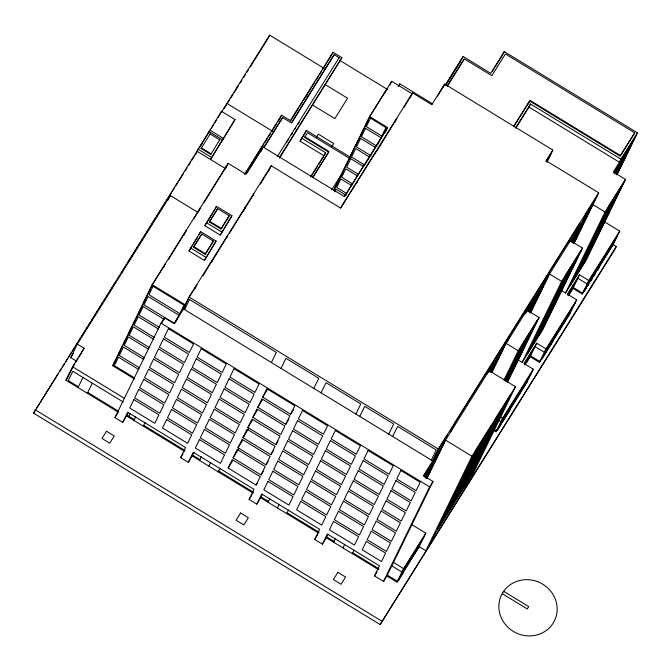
<?xml version="1.0" encoding="UTF-8"?>
<svg xmlns="http://www.w3.org/2000/svg" width="671" height="671" viewBox="0 0 671 671"><rect width="100%" height="100%" fill="white"/><g stroke="black" fill="none" stroke-linecap="round" stroke-linejoin="round"><path stroke-width="1.01" d="M604.504 221.833L619.71 231.109L613.126 244.605L616.272 246.525L614.619 249.897L380.155 624.533L33.55 413.143L210.308 129.973M197.853 212.33L170.317 195.538L77.324 344.122L70.74 357.626L76.653 361.233M118.339 412.187L65.934 380.222L72.518 366.727L84.085 348.249L77.324 344.122M67.477 377.572L74.749 363.9M84.085 348.249L79.144 356.888M168.127 200.042L170.317 195.538M77.995 387.578L82.936 377.454M209 131.6L222.512 139.836L210.509 159.463L234.993 119.555L221.489 111.319L197.006 151.227L225.674 168.715M201.074 148.534L201.384 147.888L211.029 153.776L210.719 154.414L201.074 148.534L210.115 133.94L219.761 139.828L219.451 140.474M209.797 134.586L210.115 133.94M220.163 114.02L221.489 111.319M87.356 393.281L92.288 383.158M268.425 37.668L269.658 35.135L324.101 68.333M221.505 141.891L234.993 119.555M134.695 379.115L112.694 365.703L152.208 284.697L228.148 163.355L245.997 174.242L263.057 146.999L344.382 196.595L387.603 127.54L369.612 116.569L391.688 81.3L412.086 93.747M122.902 345.12L118.784 353.558L119.891 351.789M132.321 325.804L128.664 333.302L131.986 327.993M133.596 323.179L139.929 311.201M138.536 313.055L145.422 300.189M147.134 295.425L143.477 302.931L145.137 300.272M148.87 291.868L152.527 284.361L165.267 264.013L163.439 267.763M168.421 259.593L186.211 230.547L183.921 235.236M193.818 218.805L200.394 207.884L198.566 211.633M204.009 202.525L226.999 165.376L225.171 169.126M226.764 166.182L228.148 163.355M188.97 251.004L200.663 231.638L216.096 241.057L204.403 260.423L188.97 251.004L192.191 245.871M199.161 234.724L200.663 231.638M193.533 247.289L201.778 233.986L213.353 241.048L213.034 241.686L205.116 254.351L193.533 247.289L201.778 233.986M204.823 225.682L216.515 206.316L231.948 215.726L220.256 235.093L204.823 225.682L212.33 213.688M215.383 208.631L216.515 206.316M209.386 221.967L217.622 208.656L229.205 215.718L228.886 216.364L220.96 229.021L209.386 221.967L217.622 208.656M128.463 412.397L122.734 422.361L114.942 417.614L161.04 323.103L164.437 317.677L174.083 323.565L185.641 305.087L152.208 284.697M161.677 323.33L164.437 317.677M122.734 422.361L127.666 412.237L185.548 447.532L180.608 457.664L188.325 462.369L194.062 452.405M205.116 254.351L213.353 241.048M204.403 260.423L216.096 241.057M129.218 415.534L130.048 413.848M220.96 229.021L229.205 215.718M175.836 321.854L179.04 315.295L148.106 296.431L143.997 304.869L174.921 323.732M189.071 297.001L183.309 308.819L432.577 460.843L438.339 449.033L598.7 192.803L546.169 160.763L552.862 150.061L444.688 84.076L431.805 104.668L412.548 92.925L340.516 208.018L271.21 165.754L189.071 297.001L438.339 449.033M184.047 307.637L188.979 297.513L196.905 284.856L195.11 288.538M183.124 309.918L184.491 307.108L174.208 323.539M183.804 308.853L185.641 305.087M260.994 150.891L261.908 149.012L246.861 173.059M260.759 151.705L263.057 146.999M220.256 235.093L231.948 215.726M184.559 309.583L189.499 299.459L276.318 352.409L271.386 362.533M203.036 275.873L212.757 259.526L211.407 262.286M279.136 120.101L280.017 118.297L277.802 121.837M280.394 117.526L281.518 115.211L290.342 120.595L333.084 52.296L341.908 57.672L279.463 158.138M133.932 420.44L135.701 416.817M212.145 261.111L227.662 235.706M338.847 58.31L339.157 57.664L334.2 54.636L291.457 122.936L282.634 117.551L264.072 147.352M226.865 237.593L227.763 235.756M229.524 233.139L245.141 207.784L243.347 211.466M244.982 208.446L253.806 193.944L252.908 195.781M260.382 184.039L269.658 168.614M143.284 426.152L145.053 422.52M268.308 171.382L269.205 169.537M268.996 170.3L271.21 165.754M333.084 52.296L322.701 69.574M334.2 54.636L291.692 122.692M301.581 138.083L325.62 152.736L324.118 155.823L300.08 141.17L306.395 130.384L351.008 157.593M304.894 133.47L306.395 130.384M188.325 462.369L193.265 452.246L254.041 489.31L249.1 499.434L256.817 504.139L262.554 494.183M199.522 460.449L201.292 456.817M333.781 190.036L369.612 116.569M333.999 189.927L336.465 185.364M345.246 166.861L341.128 175.299L342.772 172.673M355.127 146.614L351.008 155.051L352.652 152.426M355.949 144.928L362.256 132.984M334.535 191.881L335.911 189.071L346.202 195.345M385.095 92.85L386.924 89.1L369.939 116.234L365.821 124.672L368.018 121.174M389.868 85.032L391.688 81.3M208.882 466.152L210.677 462.47M398.96 85.729L399.857 83.883L432.703 103.913M364.814 164.965L386.454 129.562L385.087 132.372M356.251 183.653L357.148 181.816L340.734 208.044M356.997 182.663L357.895 180.818M377.773 144.29L380.977 137.731L365.544 128.32L361.426 136.758L376.859 146.169M218.243 471.864L220.013 468.232M385.766 131.306L387.603 127.54M375.114 153.718L376.012 151.881M376.926 151.025L396.838 118.398L395.043 122.08M228.123 468.022L232.241 459.585L260.214 476.653L256.096 485.091L228.123 468.022L232.652 460.792M233.063 457.899L237.173 449.461L265.154 466.521L261.036 474.959L233.063 457.899L238.666 448.941M238.004 447.775L242.114 439.337L270.094 456.397L265.976 464.835L238.004 447.775L242.533 440.537M242.936 437.651L247.054 429.214L275.026 446.274L270.916 454.712L242.936 437.651L248.547 428.694M247.876 427.528L251.994 419.09L279.966 436.15L275.856 444.588L247.876 427.528L252.405 420.289M252.816 417.396L256.934 408.958L284.907 426.026L280.788 434.464L252.816 417.396L257.345 410.166M257.756 407.272L261.866 398.834L289.847 415.894L285.729 424.332L257.756 407.272L262.286 400.033M262.697 397.148L266.806 388.71L294.787 405.77L290.669 414.208L262.697 397.148L267.226 389.91M403.867 107.578L410.988 95.785L410.09 97.622M237.593 450.669L238.507 448.79M411.222 95.651L412.548 92.925M281.032 368.413L285.972 358.289L318.767 378.293L313.827 388.417M442.961 87.607L444.688 84.076M617.119 174.535L637.45 132.824L504.29 51.608L490.702 73.315L463.149 56.507L445.569 85.267M256.817 504.139L261.757 494.015L319.639 529.31L314.699 539.442L322.415 544.147L328.153 534.183M268.014 502.218L269.784 498.595M277.375 507.93L279.17 504.248M503.158 53.923L504.29 51.608M286.735 513.634L288.505 510.002M355.848 414.041L360.788 403.917L326.056 382.738L320.998 392.795M528.211 104.106L530.023 100.373L620.474 155.538L634.699 132.808L505.397 53.948L491.818 75.655L464.257 58.855L447.121 86.232M529.008 107.092L530.509 104.005L620.96 159.17L619.45 162.256L529.008 107.092L515.798 128.195M322.415 544.147L327.356 534.024L379.45 565.787L374.51 575.919L383.502 581.396L386.899 575.97L432.988 481.468L423.351 475.588M333.613 542.227L335.383 538.595M388.761 434.12L393.701 423.997L364.764 406.341L359.706 416.397M342.973 547.93L344.768 544.248M352.334 553.642L354.103 550.01M546.815 162.122L551.31 152.921L545.884 161.585M547.108 161.87L552.862 150.061M431.327 460.08L436.267 449.956L397.677 426.421L392.619 436.477M442.441 445.083L447.381 434.959L438.322 449.436L433.315 459.669M426.781 478.457L429.977 471.889L426.119 478.062M427.175 477.802L445.552 440.126L505.984 343.56M383.502 581.396L429.591 486.894L432.988 481.468M486.668 374.426L491.608 364.303L455.374 422.185L450.367 432.426M488.152 372.464L489.067 370.585L515.487 386.697L469.398 481.199M488.48 372.128L489.394 370.249M491.491 372.615L494.233 366.987L490.962 372.212M504.114 346.739L499.996 355.177L489.637 371.726M491.86 372.581L510.916 333.437L493.94 360.57L488.933 370.811M524.42 314.103L529.36 303.98L512.376 331.113L507.368 341.346M525.099 313.843L526.936 310.077L539.065 317.475L507.368 382.47M525.435 313.5L527.263 309.742M386.899 575.97L397.006 582.134L403.59 568.631L425.783 533.168L412.053 524.789M542.134 285.796L547.075 275.672L530.09 302.806L525.083 313.038M544.399 282.172L549.339 272.049L579.979 223.099L575.039 233.223M530.358 312.954L533.554 306.395L529.671 312.611M548.375 276.016L544.256 284.454L527.591 311.084M530.686 312.619L549.524 273.994L561.652 281.392L522.139 362.399L517.811 359.757M380.155 624.533L616.272 246.525M397.006 582.134L419.199 546.672L425.783 533.168M569.444 242.583L570.358 240.696L582.487 248.094L542.982 329.1L522.139 362.399M503.988 379.971L518.23 350.774L539.065 317.475M504.793 380.583L507.989 374.024L522.709 350.505L518.591 358.943L504.969 380.717M573.78 243.573L576.976 237.014L573.646 242.34M591.797 206.634L587.679 215.072L571.013 241.703M574.108 243.238L598.7 192.803M515.487 386.697L471.965 456.238L425.875 550.74L419.199 546.672M430.648 543.107L435.588 532.975L469.557 478.708L464.617 488.832L462.948 487.817M616.792 174.879L619.987 168.312L616.104 174.527M634.808 137.941L630.69 146.379L614.024 173.001M524.63 364.437L527.28 358.993L535.039 346.605L544.349 352.283L575.047 303.233M526.718 362.499L527.54 360.813M527.851 360.31L531.474 352.879L525.98 361.652M530.115 356.687L536.699 343.191L546.009 348.87L539.425 362.365L530.115 356.687L524.948 364.949M493.47 430.203L496.003 431.747L502.587 418.251L533.286 369.201L523.976 363.523L536.699 343.191M561.233 290.375L565.561 293.017L605.074 212.011L625.489 179.392L613.369 172.002L635.957 135.911M567.851 295.165L577.815 278.255L587.125 283.934L617.312 235.706L612.799 244.949L582.613 293.177L573.302 287.498L571.038 291.113M569.494 294.15L570.316 292.464M570.627 291.96L574.25 284.538L568.756 293.311M625.489 179.392L585.976 260.398L565.561 293.017M533.286 369.201L526.701 382.696L496.003 431.747M572.891 288.345L579.476 274.842L588.786 280.52L582.202 294.024L572.891 288.345L568.245 295.768M579.476 274.842L567.398 294.141L576.708 299.82L570.124 313.315L539.425 362.365M582.965 220.558L587.972 210.325L597.031 195.857L592.09 205.98L506.102 343.376L518.23 350.774M211.415 128.203L213.63 124.655M214.737 122.885L216.406 120.226M218.067 117.576L219.727 114.917M221.388 112.267L269.658 35.135M33.55 413.143L35.773 409.587M36.88 407.817L39.103 404.261M40.218 402.491L58 374.082M59.66 371.415L61.329 368.756M62.445 366.978L64.668 363.422M65.775 361.652L67.997 358.096M69.105 356.326L71.327 352.77M72.443 351L74.666 347.444M75.773 345.674L77.442 343.007M78.557 341.229L80.78 337.681M81.887 335.903L84.11 332.355M85.225 330.577L87.44 327.029M88.555 325.25L90.778 321.703M91.885 319.924L113.005 286.19M114.112 284.42L116.335 280.864M117.45 279.086L119.673 275.538M120.78 273.76L123.003 270.212M124.11 268.434L126.333 264.886M127.448 263.107L132.447 255.123M133.563 253.344L135.785 249.797M136.892 248.018L139.115 244.47M140.222 242.692L142.445 239.144M143.56 237.366L145.783 233.81M146.89 232.04L168.01 198.306M169.117 196.528L171.34 192.98M172.455 191.201L174.67 187.654M175.785 185.875L178.008 182.327M179.115 180.549L183.56 173.445M185.23 170.786L186.899 168.119M188.568 165.46L190.79 161.904M191.898 160.134L194.12 156.578M195.227 154.808L197.45 151.252M201.342 145.037L202.457 143.267M224.122 108.643L226.345 105.087M227.452 103.317L229.675 99.761M230.79 97.991L233.013 94.435M234.12 92.665L238.566 85.561M240.235 82.894L241.904 80.235M243.573 77.568L245.234 74.909M246.903 72.242L248.572 69.583M250.233 66.915L268.014 38.507M70.64 357.794L73.508 353.206M75.848 362.147L78.046 358.641M65.934 380.222L68.14 376.708M210.719 154.414L219.761 139.828M148.97 291.919L150.078 290.149M147.595 294.485L148.702 292.724M134.15 322.29L135.257 320.52M132.774 324.865L133.881 323.095M130.61 330.568L123.724 343.426L125.938 339.887M123.456 344.231L124.563 342.462M119.069 353.474L113.844 363.682L114.951 361.912M112.694 365.703L116.578 359.497M193.256 244.152L197.551 237.299M213.403 211.977L215.005 209.402M244.445 174.443L281.518 115.211M246.265 172.229L248.48 168.689M249.587 166.92L263.971 143.938M265.079 142.168L267.293 138.629M268.4 136.867L270.606 133.328M271.713 131.558L276.695 123.607M263.837 147.586L282.634 117.551M290.501 121.015L298.83 107.712M299.937 105.934L302.16 102.386M303.267 100.616L305.49 97.069M306.605 95.29L314.925 81.988M316.041 80.218L318.255 76.67M319.371 74.892L321.585 71.344M306.035 96.716L307.133 94.963M277.375 156.519L339.157 57.664M286.945 141.908L288.605 139.258M291.373 134.837L292.489 133.068M294.703 129.528L295.81 127.758M298.025 124.219L299.132 122.449M114.942 417.614L117.853 412.959M279.304 157.702L341.908 57.672M300.08 141.17L304.357 134.326M316.368 137.253L318.306 134.15L333.739 143.569L331.801 146.664M310.522 176.859L325.62 152.736M311.176 176.507L312.25 174.779M313.332 173.059L317.643 166.165M318.725 164.445L320.344 161.854M321.417 160.134L323.573 156.687M312.82 177.312L328.991 151.461L304.953 136.809M313.047 177.094L328.681 152.107L304.642 137.446L307.511 132.724L350.044 158.666M366.643 123.732L360.889 134.796L361.979 133.051M355.672 145.733L356.771 143.988M351.83 154.112L346.068 165.175L347.167 163.422M331.675 189.977L343.233 171.516M341.95 174.359L336.196 185.422L337.832 182.797M398.197 86.542L399.857 83.883M180.608 457.664L183.091 453.705M344.709 196.268L364.521 164.613L363.607 166.483L350.723 158.691L346.613 167.129L358.616 174.452M358.348 179.903L375.911 151.831M437.417 96.062L443.858 85.771M445.418 84.84L463.149 56.507M446.181 84.479L453.89 72.166M454.988 70.405L457.194 66.89M458.293 65.129L460.491 61.615M447.356 85.989L463.946 59.493M243.12 437.727L244.127 436.125M492.455 71.193L494.091 68.585M495.173 66.848L502.78 54.695M290.669 414.208L293.403 409.847M285.729 424.332L289.008 419.098M275.856 444.588L278.037 441.09M270.916 454.712L273.651 450.342M265.976 464.835L268.165 461.346M261.036 474.959L263.225 471.47M256.096 485.091L257.194 483.338M249.1 499.434L252.078 494.686M513.516 126.76L530.023 100.373M513.751 126.517L529.713 101.019L620.163 156.184L634.389 133.454M515.655 127.75L530.509 104.005M314.699 539.442L317.677 534.695M620.96 159.17L637.45 132.824M423.284 475.882L444.798 441.518L440.679 449.956L424.131 476.393M424.416 476.318L439.857 451.642L435.739 460.08L425.263 476.821M489.905 371.667L499.174 356.863L495.055 365.301L490.694 372.271M527.876 310.992L543.435 286.14L539.316 294.577L528.765 311.445M571.298 241.619L586.857 216.767L582.738 225.204L572.187 242.063M614.317 172.917L629.868 148.065L625.749 156.502L615.198 173.37M424.986 477.626L434.917 461.765L430.799 470.203L425.842 478.138M529.05 311.361L538.494 296.272L534.376 304.709L529.377 312.694M571.918 242.868L581.916 226.89L577.798 235.328L573.361 242.424M615.483 173.277L624.927 158.188L620.818 166.626L616.372 173.73M374.51 575.919L376.985 571.96M561.652 281.392L582.487 248.094M505.229 380.658L517.769 360.629L513.65 369.067L506.026 381.262M506.286 381.203L512.829 370.753L507.083 381.807M528.262 359.463L530.526 355.848L539.836 361.526L570.535 312.476M424.114 536.582L401.921 572.053L391.814 565.888M419.61 545.825L397.417 581.287L387.31 575.131M398.129 581.078L403.128 573.101M546.009 348.87L576.708 299.82M588.786 280.52L619.71 231.109M531.625 372.615L500.927 421.665L499.232 420.633M527.112 381.858L496.414 430.908L493.881 429.356M582.202 294.024L613.126 244.605M497.647 429.868L501.489 423.736M502.579 421.984L510.254 409.721M542.168 358.733L553.13 341.22M584.424 291.222L586.63 287.691M587.737 285.93L588.844 284.16M590.497 281.51L592.158 278.868M593.81 276.217L595.471 273.575M597.676 270.044L599.337 267.394M592.938 204.621L605.074 212.011M339.61 60.281L387.788 89.654M325.401 84.731L347.586 98.268L334.846 118.616L312.661 105.087M375.181 147.335L360.604 138.444L356.486 146.882L371.063 155.773M369.385 156.939L355.664 148.568L351.554 157.006L364.412 164.848M357.794 176.137L345.791 168.815L341.673 177.253L352.82 184.055M226.915 103.435L272.535 131.256M351.998 185.741L340.851 178.947L336.733 187.385L347.024 193.659M209.755 130.057L223.258 138.293M198.012 149.163L211.516 157.4M209.704 221.321L221.279 228.383M206.324 222.596L221.757 232.007M500.054 416.699L502.587 418.251M193.852 246.643L205.427 253.705M190.472 247.926L205.913 257.337M445.552 440.126L471.965 456.238M164.378 319.488L143.175 306.555L139.056 314.993L159.379 327.389M161.04 323.103L429.591 486.894M158.557 329.075L138.234 316.678L134.116 325.116L154.439 337.513M153.617 339.199L133.294 326.811L129.176 335.248L149.499 347.637M148.677 349.331L128.354 336.934L124.244 345.372L144.567 357.769M143.745 359.455L123.414 347.058L119.304 355.496L139.627 367.893M503.695 591.327L528.748 606.609L527.28 608.966L502.218 593.684M138.805 369.578L118.482 357.182L114.364 365.62L134.686 378.016M72.518 366.727L124.034 398.138M393.483 562.474L403.59 568.631M123.279 402.055L72.803 371.273L68.274 380.558L78.406 386.731M127.104 415.181L134.343 419.601M143.695 425.305L184.986 450.484M192.703 455.19L199.941 459.601M218.654 471.017L253.479 492.254L253.068 493.101L192.292 456.037M261.195 496.968L268.425 501.38M287.146 512.787L319.077 532.262M326.794 536.968L334.024 541.38M352.745 552.795L378.88 568.74M126.693 416.028L184.575 451.331M260.784 497.807L318.666 533.11M326.383 537.815L378.469 569.587M87.767 392.443L118.75 411.34M35.194 409.763L381.799 621.153M153.047 286.307L148.937 294.745L179.862 313.609L183.98 305.171L153.047 286.307M133.839 399.58L129.729 408.018L154.808 423.309L158.926 414.871L133.839 399.58M138.78 389.448L134.661 397.886L159.748 413.185L163.858 404.747L138.78 389.448M143.72 379.325L139.602 387.763L164.689 403.061L168.798 394.623L143.72 379.325M148.66 369.201L144.542 377.639L169.62 392.938L173.739 384.5L148.66 369.201M153.6 359.077L149.482 367.515L174.561 382.814L178.679 374.376L153.6 359.077M158.532 348.954L154.422 357.391L179.501 372.682L183.619 364.244L158.532 348.954M163.472 338.821L159.354 347.259L184.441 362.558L188.551 354.12L163.472 338.821M168.413 328.698L164.294 337.136L189.381 352.434L193.491 343.997L168.413 328.698M166.643 419.585L162.525 428.023L187.603 443.313L191.721 434.875L166.643 419.585M171.583 409.453L167.465 417.89L192.543 433.189L196.662 424.751L171.583 409.453M176.515 399.329L172.405 407.767L197.484 423.065L201.602 414.628L176.515 399.329M181.455 389.205L177.345 397.643L202.424 412.942L206.542 404.504L181.455 389.205M186.395 379.081L182.277 387.519L207.364 402.81L211.474 394.372L186.395 379.081M191.336 368.949L187.217 377.396L212.296 392.686L216.414 384.248L191.336 368.949M196.276 358.826L192.158 367.263L217.236 382.562L221.355 374.124L196.276 358.826M201.208 348.702L197.098 357.14L222.176 372.439L226.295 364.001L201.208 348.702M199.438 439.58L195.328 448.018L220.407 463.317L224.525 454.879L199.438 439.58M204.378 429.457L200.26 437.895L225.347 453.193L229.457 444.756L204.378 429.457M209.318 419.333L205.2 427.771L230.287 443.07L234.397 434.632L209.318 419.333M214.259 409.209L210.14 417.647L235.219 432.946L239.337 424.508L214.259 409.209M219.191 399.086L215.081 407.523L240.159 422.814L244.278 414.376L219.191 399.086M224.131 388.954L220.021 397.391L245.1 412.69L249.218 404.252L224.131 388.954M229.071 378.83L224.953 387.268L250.04 402.566L254.15 394.129L229.071 378.83M234.011 368.706L229.893 377.144L254.98 392.443L259.09 384.005L234.011 368.706M370.484 118.188L366.366 126.626L381.799 136.045L385.917 127.607L370.484 118.188M267.93 481.359L263.82 489.796L288.899 505.095L293.017 496.657L267.93 481.359M272.871 471.235L268.752 479.673L293.839 494.963L297.949 486.525L272.871 471.235M277.811 461.103L273.693 469.541L298.771 484.839L302.889 476.402L277.811 461.103M282.751 450.979L278.633 459.417L303.711 474.716L307.83 466.278L282.751 450.979M287.683 440.855L283.573 449.293L308.652 464.592L312.77 456.154L287.683 440.855M292.623 430.732L288.513 439.17L313.592 454.46L317.71 446.022L292.623 430.732M297.563 420.6L293.445 429.037L318.532 444.336L322.642 435.898L297.563 420.6M302.504 410.476L298.385 418.914L323.464 434.212L327.582 425.775L302.504 410.476M300.734 501.363L296.616 509.801L321.694 525.091L325.812 516.653L300.734 501.363M305.666 491.231L301.556 499.669L326.634 514.967L330.753 506.53L305.666 491.231M310.606 481.107L306.496 489.545L331.575 504.844L335.693 496.406L310.606 481.107M315.546 470.983L311.428 479.421L336.515 494.72L340.625 486.282L315.546 470.983M320.486 460.86L316.368 469.297L341.455 484.596L345.565 476.158L320.486 460.86M325.427 450.736L321.308 459.174L346.387 474.464L350.505 466.026L325.427 450.736M330.358 440.604L326.249 449.042L351.327 464.34L355.445 455.903L330.358 440.604M335.299 430.48L331.189 438.918L356.267 454.217L360.386 445.779L335.299 430.48M333.529 521.367L329.411 529.805L354.498 545.095L358.608 536.657L333.529 521.367M338.469 511.235L334.351 519.673L359.438 534.972L363.548 526.534L338.469 511.235M343.409 501.111L339.291 509.549L364.37 524.848L368.488 516.41L343.409 501.111M348.341 490.987L344.231 499.425L369.31 514.724L373.428 506.286L348.341 490.987M353.281 480.864L349.172 489.302L374.25 504.592L378.369 496.154L353.281 480.864M358.222 470.74L354.103 479.178L379.19 494.468L383.3 486.03L358.222 470.74M363.162 460.608L359.044 469.046L384.131 484.345L388.241 475.907L363.162 460.608M368.102 450.484L363.984 458.922L389.063 474.221L393.181 465.783L368.102 450.484M366.332 541.371L362.214 549.809L381.505 561.568L385.624 553.13L366.332 541.371M371.264 531.239L367.154 539.677L386.446 551.445L390.564 543.007L371.264 531.239M376.205 521.115L372.086 529.553L391.386 541.321L395.496 532.883L376.205 521.115M381.145 510.992L377.027 519.429L396.326 531.197L400.436 522.759L381.145 510.992M386.085 500.868L381.967 509.306L401.258 521.073L405.376 512.636L386.085 500.868M391.025 490.736L386.907 499.174L406.198 510.941L410.316 502.504L391.025 490.736M395.957 480.612L391.847 489.05L411.138 500.818L415.257 492.38L395.957 480.612M400.897 470.488L396.779 478.926L416.079 490.694L420.189 482.256L400.897 470.488M512.929 363.892L508.811 372.33L523.531 348.819L527.649 340.382L512.929 363.892M517.869 353.768L513.751 362.206L528.471 338.687L532.589 330.249L517.869 353.768M522.81 343.644L518.691 352.082L533.411 328.564L537.521 320.126L522.81 343.644M441.761 520.319L437.651 528.756L452.363 505.246L456.481 496.808L441.761 520.319M446.701 510.195L442.583 518.633L457.303 495.114L461.422 486.676L446.701 510.195M451.642 500.071L447.523 508.509L462.244 484.99L466.362 476.553L451.642 500.071M456.582 489.947L452.464 498.385L467.184 474.867L471.294 466.429L456.582 489.947M461.514 479.824L457.404 488.262L472.124 464.743L476.234 456.305L461.514 479.824M466.454 469.692L462.344 478.129L477.056 454.619L481.174 446.181L466.454 469.692M471.394 459.568L467.276 468.006L481.996 444.487L486.114 436.049L471.394 459.568M476.335 449.444L472.216 457.882L486.936 434.363L491.055 425.926L476.335 449.444M461.011 489.57L456.892 498.008L471.612 474.489L475.731 466.051L461.011 489.57M465.951 479.446L461.833 487.884L476.553 464.366L480.662 455.928L465.951 479.446M470.891 469.323L466.773 477.76L481.493 454.242L485.603 445.804L470.891 469.323M475.823 459.19L471.713 467.628L486.425 444.118L490.543 435.68L475.823 459.19M480.763 449.067L476.645 457.505L491.365 433.986L495.483 425.548L480.763 449.067M485.703 438.943L481.585 447.381L496.305 423.862L500.423 415.424L485.703 438.943M490.644 428.819L486.525 437.257L501.245 413.739L505.355 405.301L490.644 428.819M495.575 418.687L491.466 427.125L506.186 403.615L510.296 395.177L495.575 418.687M531.658 345.146L527.54 353.583L542.26 330.065L546.379 321.627L531.658 345.146M536.599 335.014L532.48 343.451L547.201 319.941L551.319 311.503L536.599 335.014M541.539 324.89L537.421 333.328L552.141 309.809L556.251 301.371L541.539 324.89M546.471 314.766L542.361 323.204L557.073 299.685L561.191 291.248L546.471 314.766M551.411 304.642L547.301 313.08L562.013 289.562L566.131 281.124L551.411 304.642M556.351 294.519L552.233 302.957L566.953 279.438L571.071 271L556.351 294.519M561.292 284.387L557.173 292.824L571.893 269.314L576.012 260.876L561.292 284.387M566.232 274.263L562.113 282.701L576.834 259.182L580.943 250.744L566.232 274.263M574.653 276.444L570.543 284.881L585.255 261.363L589.373 252.925L574.653 276.444M579.593 266.312L575.483 274.749L590.195 251.239L594.313 242.801L579.593 266.312M584.533 256.188L580.415 264.626L595.135 241.107L599.253 232.669L584.533 256.188M589.473 246.064L585.355 254.502L600.075 230.983L604.194 222.546L589.473 246.064M594.414 235.94L590.295 244.378L605.016 220.86L609.125 212.422L594.414 235.94M599.346 225.817L595.236 234.254L609.947 210.736L614.066 202.298L599.346 225.817M604.286 215.685L600.176 224.122L614.888 200.612L619.006 192.174L604.286 215.685M609.226 205.561L605.108 213.999L619.828 190.48L623.946 182.042L609.226 205.561M502.873 592.451L501.162 595.663A29.465 27.788 26 0 0 529.083 635.907A29.465 27.788 26 0 0 553.969 596.142A29.465 27.788 26 0 0 505.011 589.507L502.873 592.451M106.521 431.218L101.992 438.457L109.709 443.162L114.238 435.924L106.521 431.218M240.612 512.996L236.083 520.235L243.799 524.94L248.329 517.71L240.612 512.996M337.882 572.321L333.353 579.559L341.069 584.265L345.599 577.026L337.882 572.321"/></g></svg>
